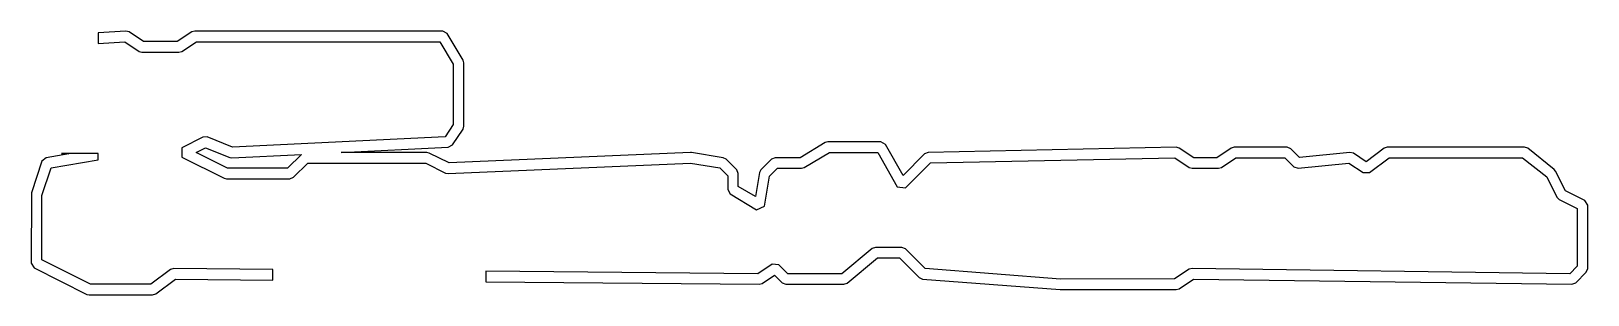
# Model space of a CAD drawing. Extents: x 0 to 3.47, y 0 to 0.59.
import ezdxf

# ---------------------------------------------------------------- set-up
doc = ezdxf.new("R2010")
doc.units = 0
doc.layers.get('0').update_dxf_attribs({"linetype": 'CONTINUOUS'})

msp = doc.modelspace()

# ---------------------------------------------------------------- linework, layer by layer
at = {"color": 160}
for p, q in [((0.2108, 0.5875), (0.1489, 0.5836)), ((0.1489, 0.5836), (0.1489, 0.5777)), ((0.1489, 0.5777), (0.1489, 0.5599)), ((0.1489, 0.5599), (0.2083, 0.5636)), ((0.2083, 0.5636), (0.2402, 0.5424)), ((0.218, 0.5855), (0.2108, 0.5875)), ((0.2503, 0.564), (0.218, 0.5855)), ((0.3254, 0.564), (0.2503, 0.564)), ((0.3577, 0.5855), (0.3254, 0.564)), ((0.3355, 0.5424), (0.3678, 0.5639)), ((0.3642, 0.5875), (0.3577, 0.5855)), ((0.9163, 0.5875), (0.3642, 0.5875)), ((0.3678, 0.5639), (0.9096, 0.5639)), ((0.9096, 0.5639), (0.9398, 0.5137)), ((0.9264, 0.5818), (0.9163, 0.5875)), ((0.9617, 0.523), (0.9264, 0.5818)), ((0.2402, 0.5424), (0.2467, 0.5404)), ((0.2467, 0.5404), (0.329, 0.5404)), ((0.329, 0.5404), (0.3355, 0.5424)), ((0.9634, 0.5169), (0.9617, 0.523)), ((0.9398, 0.5137), (0.9398, 0.3796)), ((0.9634, 0.376), (0.9634, 0.5169)), ((0.3824, 0.3513), (0.3354, 0.3278)), ((0.3921, 0.3517), (0.3824, 0.3513)), ((0.4485, 0.3292), (0.3921, 0.3517)), ((0.9215, 0.3522), (0.4485, 0.3292)), ((0.9398, 0.3796), (0.9215, 0.3522)), ((0.9379, 0.3341), (0.9614, 0.3694)), ((0.9614, 0.3694), (0.9634, 0.376)), ((0.0837, 0.3138), (0.0334, 0.3054)), ((0.1489, 0.3152), (0.0678, 0.3152)), ((0.0678, 0.3152), (0.0837, 0.3138)), ((0.1489, 0.3007), (0.1489, 0.3152)), ((0.3354, 0.3278), (0.3354, 0.3066)), ((0.3671, 0.3172), (0.3882, 0.3278)), ((0.4375, 0.2821), (0.3671, 0.3172)), ((0.3882, 0.3278), (0.4421, 0.3063)), ((0.447, 0.3054), (0.6017, 0.313)), ((0.6017, 0.313), (0.5708, 0.2821)), ((0.6902, 0.3173), (0.9287, 0.3289)), ((0.8811, 0.3173), (0.6902, 0.3173)), ((0.8864, 0.316), (0.8811, 0.3173)), ((0.9306, 0.2939), (0.8864, 0.316)), ((0.9287, 0.3289), (0.9379, 0.3341)), ((1.4679, 0.3173), (0.9306, 0.2939)), ((1.4704, 0.3172), (1.4679, 0.3173)), ((1.5409, 0.3054), (1.4704, 0.3172)), ((1.7678, 0.3391), (1.7119, 0.3056)), ((1.7212, 0.2836), (1.7771, 0.3172)), ((1.7739, 0.3408), (1.7678, 0.3391)), ((1.8913, 0.3408), (1.7739, 0.3408)), ((1.7771, 0.3172), (1.8845, 0.3172)), ((1.8845, 0.3172), (1.9281, 0.2409)), ((1.9016, 0.3349), (1.8913, 0.3408)), ((1.9409, 0.2661), (1.9016, 0.3349)), ((1.9887, 0.3139), (1.9409, 0.2661)), ((1.9968, 0.3173), (1.9887, 0.3139)), ((2.5489, 0.329), (1.9968, 0.3173)), ((2.5557, 0.327), (2.5489, 0.329)), ((2.588, 0.3056), (2.5557, 0.327)), ((2.6718, 0.327), (2.6395, 0.3056)), ((2.6784, 0.329), (2.6718, 0.327)), ((2.7959, 0.329), (2.6784, 0.329)), ((2.8042, 0.3256), (2.7959, 0.329)), ((2.8237, 0.306), (2.8042, 0.3256)), ((2.9356, 0.3172), (2.8237, 0.306)), ((2.9434, 0.3153), (2.9356, 0.3172)), ((2.9716, 0.2964), (2.9434, 0.3153)), ((3.012, 0.3267), (2.9716, 0.2964)), ((3.019, 0.329), (3.012, 0.3267)), ((3.3245, 0.329), (3.019, 0.329)), ((3.3319, 0.3264), (3.3245, 0.329)), ((3.3906, 0.2795), (3.3319, 0.3264)), ((0.0241, 0.2975), (0.0006, 0.227)), ((0.0236, 0.2214), (0.0443, 0.2833)), ((0.0334, 0.3054), (0.0241, 0.2975)), ((0.0443, 0.2833), (0.1489, 0.3007)), ((0.3354, 0.3066), (0.4294, 0.2597)), ((0.5708, 0.2821), (0.4375, 0.2821)), ((0.4421, 0.3063), (0.447, 0.3054)), ((0.584, 0.2619), (0.6158, 0.2937)), ((0.6158, 0.2937), (0.8783, 0.2937)), ((0.8783, 0.2937), (0.9228, 0.2714)), ((0.9286, 0.2702), (1.4677, 0.2936)), ((1.4677, 0.2936), (1.5333, 0.2827)), ((1.5333, 0.2827), (1.5506, 0.2654)), ((1.5473, 0.3021), (1.5409, 0.3054)), ((1.5708, 0.2786), (1.5473, 0.3021)), ((1.5742, 0.2702), (1.5708, 0.2786)), ((1.6246, 0.2786), (1.6213, 0.2722)), ((1.6481, 0.3021), (1.6246, 0.2786)), ((1.6439, 0.2646), (1.6613, 0.2819)), ((1.6564, 0.3056), (1.6481, 0.3021)), ((1.7119, 0.3056), (1.6564, 0.3056)), ((1.6613, 0.2819), (1.7151, 0.2819)), ((1.7151, 0.2819), (1.7212, 0.2836)), ((1.9467, 0.2384), (2.0021, 0.2938)), ((2.0021, 0.2938), (2.5457, 0.3053)), ((2.5457, 0.3053), (2.5779, 0.2839)), ((2.5779, 0.2839), (2.5844, 0.2819)), ((2.5844, 0.2819), (2.6431, 0.2819)), ((2.6395, 0.3056), (2.588, 0.3056)), ((2.6431, 0.2819), (2.6497, 0.2839)), ((2.6497, 0.2839), (2.682, 0.3054)), ((2.682, 0.3054), (2.791, 0.3054)), ((2.791, 0.3054), (2.811, 0.2854)), ((2.811, 0.2854), (2.8205, 0.282)), ((2.8205, 0.282), (2.9337, 0.2933)), ((2.9337, 0.2933), (2.9655, 0.2722)), ((2.9791, 0.2726), (3.023, 0.3054)), ((3.023, 0.3054), (3.3203, 0.3054)), ((3.3203, 0.3054), (3.3738, 0.2626)), ((3.3938, 0.2756), (3.3906, 0.2795)), ((0.4294, 0.2597), (0.4347, 0.2584)), ((0.4347, 0.2584), (0.5757, 0.2584)), ((0.5757, 0.2584), (0.584, 0.2619)), ((0.9228, 0.2714), (0.9286, 0.2702)), ((1.5506, 0.2654), (1.5506, 0.235)), ((1.5742, 0.2417), (1.5742, 0.2702)), ((1.6213, 0.2722), (1.6124, 0.2188)), ((1.6328, 0.1978), (1.6439, 0.2646)), ((2.9655, 0.2722), (2.9791, 0.2726)), ((3.3738, 0.2626), (3.3961, 0.218)), ((3.4155, 0.232), (3.3938, 0.2756)), ((0.0006, 0.227), (0, 0.0705)), ((0.0236, 0.0779), (0.0236, 0.2214)), ((1.5506, 0.235), (1.5563, 0.2249)), ((1.5563, 0.2249), (1.6151, 0.1896)), ((1.6124, 0.2188), (1.5742, 0.2417)), ((1.9281, 0.2409), (1.9467, 0.2384)), ((3.3961, 0.218), (3.4014, 0.2127)), ((3.4014, 0.2127), (3.4418, 0.1924)), ((3.4589, 0.2103), (3.4155, 0.232)), ((3.4655, 0.1998), (3.4589, 0.2103)), ((1.6151, 0.1896), (1.6328, 0.1978)), ((3.4418, 0.1924), (3.4418, 0.0637)), ((3.4655, 0.0588), (3.4655, 0.1998)), ((1.8796, 0.1058), (1.872, 0.1031)), ((1.9383, 0.1058), (1.8796, 0.1058)), ((1.9467, 0.1024), (1.9383, 0.1058)), ((0, 0.0705), (0.0065, 0.06)), ((0.1321, 0.0236), (0.0236, 0.0779)), ((1.872, 0.1031), (1.8049, 0.0471)), ((1.8167, 0.0262), (1.8839, 0.0822)), ((1.8839, 0.0822), (1.9334, 0.0822)), ((1.9334, 0.0822), (1.9769, 0.0387)), ((1.9906, 0.0585), (1.9467, 0.1024)), ((0.0065, 0.06), (0.124, 0.0012)), ((0.3102, 0.0565), (0.2663, 0.0236)), ((0.2773, 0.0024), (0.3211, 0.0352)), ((0.3173, 0.0589), (0.3102, 0.0565)), ((0.5384, 0.0567), (0.3173, 0.0589)), ((0.3211, 0.0352), (0.5384, 0.0331)), ((0.5384, 0.0331), (0.5384, 0.0567)), ((1.6176, 0.0471), (1.0123, 0.053)), ((1.0123, 0.053), (1.0123, 0.0294)), ((1.6499, 0.0686), (1.6176, 0.0471)), ((1.6277, 0.0255), (1.6549, 0.0436)), ((1.6648, 0.0672), (1.6499, 0.0686)), ((1.6549, 0.0436), (1.6716, 0.027)), ((1.6848, 0.0471), (1.6648, 0.0672)), ((1.8049, 0.0471), (1.6848, 0.0471)), ((1.9769, 0.0387), (1.9844, 0.0353)), ((1.9844, 0.0353), (2.2908, 0.0117)), ((2.2916, 0.0353), (1.9906, 0.0585)), ((2.5456, 0.0354), (2.2916, 0.0353)), ((2.5779, 0.0569), (2.5456, 0.0354)), ((2.5557, 0.0137), (2.5879, 0.0352)), ((2.5846, 0.0589), (2.5779, 0.0569)), ((3.4253, 0.0472), (2.5846, 0.0589)), ((2.5879, 0.0352), (3.43, 0.0235)), ((3.4418, 0.0637), (3.4253, 0.0472)), ((3.4385, 0.027), (3.462, 0.0505)), ((3.462, 0.0505), (3.4655, 0.0588)), ((0.124, 0.0012), (0.1293, 0)), ((0.1293, 0), (0.2702, 0)), ((0.2663, 0.0236), (0.1321, 0.0236)), ((0.2702, 0), (0.2773, 0.0024)), ((1.0123, 0.0294), (1.621, 0.0235)), ((1.621, 0.0235), (1.6277, 0.0255)), ((1.6716, 0.027), (1.6799, 0.0235)), ((1.6799, 0.0235), (1.8091, 0.0235)), ((1.8091, 0.0235), (1.8167, 0.0262)), ((2.2908, 0.0117), (2.5492, 0.0117)), ((2.5492, 0.0117), (2.5557, 0.0137)), ((3.43, 0.0235), (3.4385, 0.027))]:
    msp.add_line(p, q, dxfattribs=at)

doc.saveas('drawing.dxf')
